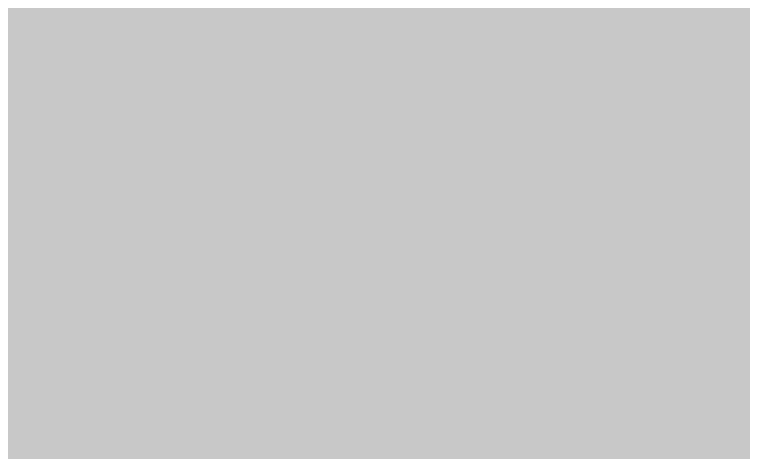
# Model space of a CAD drawing. Header units: inches. Extents: x -4501 to -113, y 9396 to 12816.
# Drawn here: x -2535.46 to -2509.8, y 12057.75 to 12073.17 of the extents above; entities that cross this region are included whole.
import ezdxf

# ---------------------------------------------------------------- set-up
doc = ezdxf.new("R2010")
doc.units = ezdxf.units.IN
doc.header["$MEASUREMENT"] = 0
doc.layers.add('A-AREA-PATT-2', color=7, linetype='Continuous', lineweight=9, transparency=0.9)

msp = doc.modelspace()

# ---------------------------------------------------------------- hatches: boundary and pattern name
at = {"layer": 'A-AREA-PATT-2'}
h = msp.add_hatch(color=256, dxfattribs=at)
h.paths.add_polyline_path([(-2582.5987, 11856.4019), (-2582.5987, 11857.6519), (-2583.2237, 11857.6519), (-2583.2237, 11859.5269), (-2582.5987, 11859.5269), (-2582.5987, 11861.4644), (-2580.5987, 11861.4644), (-2580.5987, 11862.4644), (-2455.0487, 11862.4644), (-2455.0487, 12076.4644), (-2551.9987, 12076.4644), (-2551.9987, 12002.6519), (-2505.1612, 12002.6519), (-2505.1612, 11959.7759), (-2523.0045, 11951.4555), (-2526.4068, 11937.4559), (-2535.9157, 11957.8479), (-2539.318, 11943.8483), (-2551.9987, 11937.9352), (-2551.9987, 11910.4644), (-2564.1237, 11910.4644), (-2564.1237, 12079.9644), (-2572.8612, 12079.9644), (-2572.8612, 12081.8394), (-2574.8612, 12081.8394), (-2574.8612, 12083.7769), (-2575.4862, 12083.7769), (-2575.4862, 12084.2769), (-2610.2362, 12084.2769), (-2610.2362, 12083.7769), (-2610.8612, 12083.7769), (-2610.8612, 12081.8394), (-2612.8612, 12081.8394), (-2612.8612, 12079.9644), (-2621.5987, 12079.9644), (-2621.5987, 11862.4644), (-2620.5987, 11862.4644), (-2620.5987, 11861.4644), (-2618.5987, 11861.4644), (-2618.5987, 11859.5269), (-2617.9737, 11859.5269), (-2617.9737, 11857.6519), (-2618.5987, 11857.6519), (-2618.5987, 11856.4019), (-2583.2237, 11856.4019)], flags=0)
h.paths.add_polyline_path([(-2617.9737, 11861.4644), (-2618.5987, 11861.4644), (-2618.5987, 11897.4644), (-2616.8487, 11897.4644), (-2616.8487, 11861.4644), (-2617.5823, 11861.4644)], flags=0)

doc.saveas('drawing.dxf')
